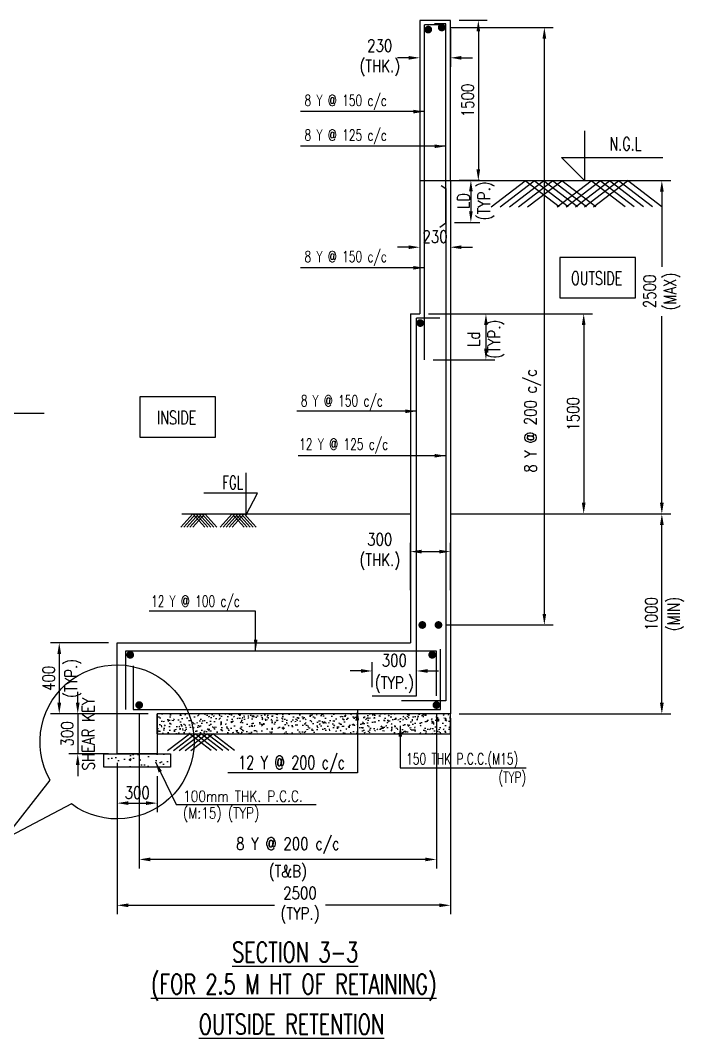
# Model space of a CAD drawing. Extents: x 345615 to 1272425, y -526289 to -156124.
# Drawn here: x 939739 to 954675, y -314134 to -291331 of the extents above; entities that cross this region are included whole.
import ezdxf
from ezdxf.enums import TextEntityAlignment as Align
from ezdxf.lldxf.tags import DXFTag

# ---------------------------------------------------------------- set-up
doc = ezdxf.new("R2010")
doc.units = 0
doc.header["$LTSCALE"] = 500
doc.header["$MEASUREMENT"] = 0
doc.header["$PDMODE"] = 35
doc.header["$PDSIZE"] = -15
doc.layers.get('DEFPOINTS').update_dxf_attribs({"color": 4})
for name, color, linetype in [('Layer1', 7, 'Continuous'), ('LEVEL SECTION', 3, 'Continuous'), ('PCC', 7, 'Continuous'), ('S-BASEMENT SECTION', 4, 'Continuous'), ('S-CLOUD', 7, 'Continuous'), ('S-COLUMN HATCH', 8, 'Continuous'), ('S-DIM-1', 5, 'Continuous'), ('S-DIMANTION', 5, 'Continuous'), ('S-FILLING', 9, 'Continuous'), ('S-LEVEL SECTION', 3, 'Continuous'), ('S-PCC', 9, 'Continuous'), ('S-RETAINING WALL', 6, 'Continuous'), ('S-TEXT', 2, 'Continuous'), ('S-TEXT-1', 4, 'Continuous'), ('S-TITIL', 6, 'Continuous'), ('ST', 6, 'Continuous'), ('TEXT NORMAL', 4, 'Continuous')]:
    doc.layers.add(name, color=color, linetype=linetype)
doc.layers.add('S-CONCRETE', color=4, linetype='Continuous', lineweight=25)
doc.styles.add('ROMANS', font='simplex.shx', dxfattribs={"width": 0.8, "height": 275, "bigfont": 'bigfont.shx'})
tags = doc.linetypes.add('HIDDEN', pattern=[0.375, 0.25, -0.125]).pattern_tags.tags
tags[6:7] = [DXFTag(74, 4), DXFTag(75, 0), DXFTag(340, '0'), DXFTag(46, 1.0), DXFTag(50, 0.0), DXFTag(44, 0.0), DXFTag(45, 0.0)]
tags[4:5] = [DXFTag(74, 4), DXFTag(75, 0), DXFTag(340, '0'), DXFTag(46, 1.0), DXFTag(50, 0.0), DXFTag(44, 0.0), DXFTag(45, 0.0)]
doc.dimstyles.new('3-100', dxfattribs={"dimtxt": 250, "dimasz": 250, "dimexe": 150, "dimexo": 60, "dimgap": 75, "dimtad": 1, "dimdec": 0, "dimlfac": 0.333333, "dimzin": 0, "dimdsep": 46, "dimtxsty": 'ROMANS', "dimcen": -300, "dimclrd": 5, "dimclre": 5, "dimclrt": 4, "dimadec": 0, "dimazin": 0, "dimtfac": 1, "dimtdec": 0, "dimtix": 1, "dimtofl": 0, "dimtmove": 2, "dimatfit": 3, "dimfxl": 0, "dimtolj": 1, "dimtzin": 0, "dimarcsym": 0})
doc.dimstyles.new('dim100', dxfattribs={"dimtxt": 250, "dimasz": 250, "dimexe": 200, "dimexo": 200, "dimgap": 100, "dimtad": 1, "dimdec": 0, "dimzin": 0, "dimdsep": 46, "dimtxsty": 'ROMANS', "dimcen": 0, "dimclrd": 5, "dimclre": 5, "dimclrt": 4, "dimadec": 0, "dimazin": 0, "dimtfac": 1, "dimtdec": 0, "dimtix": 1, "dimtofl": 0, "dimtmove": 2, "dimatfit": 3, "dimfxl": 0, "dimtolj": 1, "dimtzin": 0, "dimlwd": -1, "dimlwe": -1, "dimarcsym": 0})
doc.dimstyles.new('dim33.33', dxfattribs={"dimtxt": 250, "dimasz": 250, "dimexe": 200, "dimexo": 200, "dimgap": 100, "dimtad": 1, "dimdec": 0, "dimlfac": 0.333331, "dimzin": 0, "dimdsep": 46, "dimtxsty": 'ROMANS', "dimcen": 0, "dimclrd": 5, "dimclre": 5, "dimclrt": 4, "dimadec": 0, "dimazin": 0, "dimtfac": 1, "dimtdec": 0, "dimtix": 1, "dimtofl": 0, "dimtmove": 2, "dimatfit": 3, "dimfxl": 0, "dimtolj": 1, "dimtzin": 0, "dimlwd": -1, "dimlwe": -1, "dimarcsym": 0})

# ---------------------------------------------------------------- blocks, each defined once
blk = doc.blocks.new('*D887')
at = {"layer": 'DEFPOINTS', "color": 0}
for p in [(949422, -302438), (954182, -302438), (949422, -306938)]:
    blk.add_point(p, dxfattribs=at)
at = {"layer": 'S-DIM-1', "color": 5}
for p, q in [((949622, -302438), (954382, -302438)), ((954182, -306688), (954182, -302688)), ((949622, -306938), (954382, -306938))]:
    blk.add_line(p, q, dxfattribs=at)
for points in [[(954140, -302688), (954224, -302688), (954182, -302438)], [(954140, -306688), (954224, -306688), (954182, -306938)]]:
    blk.add_solid(points, dxfattribs=at)
at = {"layer": 'S-DIM-1', "color": 4, "char_height": 275, "attachment_point": 5, "rotation": 90, "style": 'ROMANS'}
for s, insert in [('\\A1;1000', (953945, -304688)), ('\\A1;(MIN)', (954492, -304688))]:
    blk.add_mtext(s, dxfattribs=dict(at, insert=insert))
blk = doc.blocks.new('*D888')
at = {"layer": 'DEFPOINTS', "color": 0}
for p in [(948732, -291331), (949422, -291331), (949422, -292176)]:
    blk.add_point(p, dxfattribs=at)
at = {"layer": 'S-DIM-1', "color": 5}
for p, q in [((948732, -291531), (948732, -292376)), ((949422, -291531), (949422, -292376)), ((948482, -292176), (948232, -292176)), ((949672, -292176), (949922, -292176))]:
    blk.add_line(p, q, dxfattribs=at)
for points in [[(948482, -292135), (948482, -292218), (948732, -292176)], [(949672, -292135), (949672, -292218), (949422, -292176)]]:
    blk.add_solid(points, dxfattribs=at)
at = {"layer": 'S-DIM-1', "color": 4, "insert": (947832, -292176), "char_height": 275, "attachment_point": 5, "style": 'ROMANS'}
blk.add_mtext('\\A1;230\\P(THK.)', dxfattribs=at)
blk = doc.blocks.new('*D889')
at = {"layer": 'DEFPOINTS', "color": 0}
for p in [(942416, -306739), (949107, -306739), (942416, -310213)]:
    blk.add_point(p, dxfattribs=at)
at = {"layer": 'S-DIM-1', "color": 5}
for p, q in [((942416, -306939), (942416, -310413)), ((949107, -306939), (949107, -310413)), ((948857, -310213), (942666, -310213))]:
    blk.add_line(p, q, dxfattribs=at)
for points in [[(942666, -310171), (942666, -310254), (942416, -310213)], [(948857, -310171), (948857, -310254), (949107, -310213)]]:
    blk.add_solid(points, dxfattribs=at)
at = {"layer": 'S-DIM-1', "color": 4, "char_height": 275, "attachment_point": 5, "style": 'ROMANS'}
for s, insert in [('\\A1;8 Y @ 200 c/c', (945762, -309903)), ('\\A1;(T&B)', (945762, -310522))]:
    blk.add_mtext(s, dxfattribs=dict(at, insert=insert))
blk = doc.blocks.new('*D890')
at = {"layer": 'DEFPOINTS', "color": 0}
for p in [(949422, -306836), (941922, -307838), (941922, -311245)]:
    blk.add_point(p, dxfattribs=at)
at = {"layer": 'S-DIM-1', "color": 5}
for p, q in [((949422, -307036), (949422, -311445)), ((941922, -308038), (941922, -311445)), ((942172, -311245), (945464, -311245)), ((949172, -311245), (946607, -311245))]:
    blk.add_line(p, q, dxfattribs=at)
for points in [[(942172, -311203), (942172, -311286), (941922, -311245)], [(949172, -311203), (949172, -311286), (949422, -311245)]]:
    blk.add_solid(points, dxfattribs=at)
at = {"layer": 'S-DIM-1', "color": 4, "insert": (946036, -311245), "char_height": 275, "attachment_point": 5, "style": 'ROMANS'}
blk.add_mtext('\\A1;{2500\\Fsimplex.shx|c1;\\P(TYP.)}', dxfattribs=at)
blk = doc.blocks.new('*D891')
at = {"layer": 'DEFPOINTS', "color": 0}
for p in [(949227, -291494, -288), (951537, -291494), (949139, -304937, -288)]:
    blk.add_point(p, dxfattribs=at)
at = {"layer": 'S-DIM-1', "color": 5}
for p, q in [((949427, -291494), (951737, -291494)), ((951537, -304687), (951537, -291744)), ((949339, -304937), (951737, -304937))]:
    blk.add_line(p, q, dxfattribs=at)
for points in [[(951496, -291744), (951579, -291744), (951537, -291494)], [(951496, -304687), (951579, -304687), (951537, -304937)]]:
    blk.add_solid(points, dxfattribs=at)
at = {"layer": 'S-DIM-1', "color": 4, "insert": (951271, -300345), "char_height": 275, "attachment_point": 5, "rotation": 90, "style": 'ROMANS'}
blk.add_mtext('\\A1;8 Y @ 200 c/c', dxfattribs=at)
blk = doc.blocks.new('*D892')
at = {"layer": 'DEFPOINTS', "color": 0}
for p in [(949422, -294938, 216), (954182, -294938), (954182, -302438)]:
    blk.add_point(p, dxfattribs=at)
at = {"layer": 'S-DIM-1', "color": 5}
for p, q in [((949622, -294938), (954382, -294938)), ((954182, -295188), (954182, -296877)), ((954182, -302188), (954182, -297988)), ((954382, -302438), (954382, -302438))]:
    blk.add_line(p, q, dxfattribs=at)
for points in [[(954140, -295188), (954224, -295188), (954182, -294938)], [(954140, -302188), (954224, -302188), (954182, -302438)]]:
    blk.add_solid(points, dxfattribs=at)
at = {"layer": 'S-DIM-1', "color": 4, "insert": (954182, -297432), "char_height": 275, "attachment_point": 5, "rotation": 90, "style": 'ROMANS'}
blk.add_mtext('\\A1;{2500\\P(MAX)}', dxfattribs=at)
blk = doc.blocks.new('*D893')
at = {"layer": 'DEFPOINTS', "color": 0, "ltscale": 0.3}
for p in [(948657, -305972), (947663, -306534), (948657, -306534)]:
    blk.add_point(p, dxfattribs=at)
at = {"layer": 'S-DIMANTION', "color": 5, "ltscale": 0.3}
for p, q in [((947663, -306334), (947663, -305772)), ((948657, -306334), (948657, -305772)), ((947413, -305972), (947163, -305972)), ((948907, -305972), (949157, -305972))]:
    blk.add_line(p, q, dxfattribs=at)
for points in [[(947413, -305931), (947413, -306014), (947663, -305972)], [(948907, -305931), (948907, -306014), (948657, -305972)]]:
    blk.add_solid(points, dxfattribs=at)
at = {"layer": 'S-DIMANTION', "color": 4, "ltscale": 0.3, "char_height": 275, "attachment_point": 5, "style": 'ROMANS'}
for s, insert in [('\\A1;300', (948160, -305735)), ('\\A1;(TYP.)', (948160, -306282))]:
    blk.add_mtext(s, dxfattribs=dict(at, insert=insert))
blk = doc.blocks.new('*D894')
at = {"layer": 'DEFPOINTS', "color": 0}
for p in [(949422, -303287), (948522, -304353), (949422, -304353)]:
    blk.add_point(p, dxfattribs=at)
at = {"layer": 'S-DIM-1', "color": 5}
for p, q in [((948522, -304153), (948522, -303087)), ((949422, -304153), (949422, -303087)), ((948772, -303287), (949172, -303287))]:
    blk.add_line(p, q, dxfattribs=at)
for points in [[(948772, -303245), (948772, -303328), (948522, -303287)], [(949172, -303245), (949172, -303328), (949422, -303287)]]:
    blk.add_solid(points, dxfattribs=at)
at = {"layer": 'S-DIM-1', "color": 4, "insert": (947832, -303287), "char_height": 275, "attachment_point": 5, "style": 'ROMANS'}
blk.add_mtext('\\A1;300\\P(THK.)', dxfattribs=at)
blk = doc.blocks.new('*D895')
at = {"layer": 'DEFPOINTS', "color": 0}
for p in [(948732, -297938), (948837, -298971), (950222, -298971)]:
    blk.add_point(p, dxfattribs=at)
at = {"layer": 'S-RETAINING WALL', "color": 5}
for p, q in [((948932, -297938), (950422, -297938)), ((950222, -298188), (950222, -298721)), ((949037, -298971), (950422, -298971))]:
    blk.add_line(p, q, dxfattribs=at)
for points in [[(950181, -298188), (950264, -298188), (950222, -297938)], [(950181, -298721), (950264, -298721), (950222, -298971)]]:
    blk.add_solid(points, dxfattribs=at)
at = {"layer": 'S-RETAINING WALL', "color": 4, "insert": (950222, -298506), "char_height": 275, "attachment_point": 5, "rotation": 90, "style": 'ROMANS'}
blk.add_mtext('\\A1;{Ld\\P(TYP.)}', dxfattribs=at)
blk = doc.blocks.new('*D896')
at = {"layer": 'DEFPOINTS', "color": 0}
for p in [(948732, -297938), (949422, -302438), (952423, -302438)]:
    blk.add_point(p, dxfattribs=at)
at = {"layer": 'S-DIM-1', "color": 5}
for p, q in [((948932, -297938), (952623, -297938)), ((952423, -298188), (952423, -302188)), ((949622, -302438), (952623, -302438))]:
    blk.add_line(p, q, dxfattribs=at)
for points in [[(952381, -298188), (952464, -298188), (952423, -297938)], [(952381, -302188), (952464, -302188), (952423, -302438)]]:
    blk.add_solid(points, dxfattribs=at)
at = {"layer": 'S-DIM-1', "color": 4, "insert": (952185, -300188), "char_height": 275, "attachment_point": 5, "rotation": 90, "style": 'ROMANS'}
blk.add_mtext('\\A1;1500', dxfattribs=at)
blk = doc.blocks.new('*D897')
at = {"layer": 'DEFPOINTS', "color": 0, "ltscale": 0.3}
for p in [(948732, -296368, 30), (949422, -296368, 30), (949422, -296438)]:
    blk.add_point(p, dxfattribs=at)
at = {"layer": 'S-DIMANTION', "color": 5, "ltscale": 0.3}
for p, q in [((948482, -296438), (948232, -296438)), ((949672, -296438), (949922, -296438)), ((948732, -296568), (948732, -296638)), ((949422, -296568), (949422, -296638))]:
    blk.add_line(p, q, dxfattribs=at)
for points in [[(948482, -296396), (948482, -296479), (948732, -296438)], [(949672, -296396), (949672, -296479), (949422, -296438)]]:
    blk.add_solid(points, dxfattribs=at)
at = {"layer": 'S-DIMANTION', "color": 4, "ltscale": 0.3, "insert": (949077, -296200), "char_height": 275, "attachment_point": 5, "style": 'ROMANS'}
blk.add_mtext('\\A1;230', dxfattribs=at)
blk = doc.blocks.new('*D898')
at = {"layer": 'DEFPOINTS', "color": 0}
for p in [(949422, -291331), (949422, -294938, -216), (950051, -294938)]:
    blk.add_point(p, dxfattribs=at)
at = {"layer": 'S-DIM-1', "color": 5}
for p, q in [((949622, -291331), (950251, -291331)), ((950051, -291581), (950051, -294688)), ((949622, -294938), (950251, -294938))]:
    blk.add_line(p, q, dxfattribs=at)
for points in [[(950009, -291581), (950092, -291581), (950051, -291331)], [(950009, -294688), (950092, -294688), (950051, -294938)]]:
    blk.add_solid(points, dxfattribs=at)
at = {"layer": 'S-DIM-1', "color": 4, "insert": (949813, -293135), "char_height": 275, "attachment_point": 5, "rotation": 90, "style": 'ROMANS'}
blk.add_mtext('\\A1;1500', dxfattribs=at)
blk = doc.blocks.new('*D899')
at = {"layer": 'DEFPOINTS', "color": 0, "ltscale": 0.3}
for p in [(949422, -294931, -216), (949316, -295881), (949883, -295881)]:
    blk.add_point(p, dxfattribs=at)
at = {"layer": 'S-DIMANTION', "color": 5, "ltscale": 0.3}
for p, q in [((949622, -294931), (950083, -294931)), ((949883, -295181), (949883, -295631)), ((949516, -295881), (950083, -295881))]:
    blk.add_line(p, q, dxfattribs=at)
for points in [[(949842, -295181), (949925, -295181), (949883, -294931)], [(949842, -295631), (949925, -295631), (949883, -295881)]]:
    blk.add_solid(points, dxfattribs=at)
at = {"layer": 'S-DIMANTION', "color": 4, "ltscale": 0.3, "insert": (949993, -295393), "char_height": 275, "attachment_point": 5, "rotation": 90, "style": 'ROMANS'}
blk.add_mtext('\\A1;{LD\\P(TYP.)}', dxfattribs=at)
blk = doc.blocks.new('*D900')
at = {"layer": 'DEFPOINTS', "color": 0}
for p in [(941922, -305338, 30), (940617, -306938), (941922, -306938, 30)]:
    blk.add_point(p, dxfattribs=at)
at = {"layer": 'S-DIM-1', "color": 5}
for p, q in [((941722, -305338), (940417, -305338)), ((941722, -306938), (940417, -306938))]:
    blk.add_line(p, q, dxfattribs=at)
at = {"layer": 'S-DIM-1', "color": 5, "lineweight": -3}
blk.add_line((940617, -305588), (940617, -306688), dxfattribs=at)
at = {"layer": 'S-DIM-1', "color": 5}
for points in [[(940575, -305588), (940659, -305588), (940617, -305338)], [(940575, -306688), (940659, -306688), (940617, -306938)]]:
    blk.add_solid(points, dxfattribs=at)
at = {"layer": 'S-DIM-1', "color": 4, "char_height": 275, "attachment_point": 5, "rotation": 90, "style": 'ROMANS'}
for s, insert in [('\\A1;(TYP.)', (940927, -306138)), ('\\A1;400', (940380, -306138))]:
    blk.add_mtext(s, dxfattribs=dict(at, insert=insert))
blk = doc.blocks.new('*D901')
at = {"layer": 'DEFPOINTS', "color": 0}
for p in [(941922, -308138, -4), (942822, -308138, -4), (942822, -308946)]:
    blk.add_point(p, dxfattribs=at)
at = {"layer": 'S-DIM-1', "color": 5}
for p, q in [((941922, -308338), (941922, -309146)), ((942822, -308338), (942822, -309146))]:
    blk.add_line(p, q, dxfattribs=at)
at = {"layer": 'S-DIM-1', "color": 5, "lineweight": -3}
blk.add_line((942172, -308946), (942572, -308946), dxfattribs=at)
at = {"layer": 'S-DIM-1', "color": 5}
for points in [[(942172, -308904), (942172, -308987), (941922, -308946)], [(942572, -308904), (942572, -308987), (942822, -308946)]]:
    blk.add_solid(points, dxfattribs=at)
at = {"layer": 'S-DIM-1', "color": 4, "insert": (942372, -308708), "char_height": 275, "attachment_point": 5, "style": 'ROMANS'}
blk.add_mtext('\\A1;300', dxfattribs=at)
blk = doc.blocks.new('*D902')
at = {"layer": 'DEFPOINTS', "color": 0}
for p in [(942822, -306938, -30), (941033, -307838), (941922, -307838)]:
    blk.add_point(p, dxfattribs=at)
at = {"layer": 'S-DIM-1', "color": 5, "lineweight": -3}
for p, q in [((941033, -306688), (941033, -306438)), ((941033, -306938), (941033, -307838)), ((941033, -308088), (941033, -308338))]:
    blk.add_line(p, q, dxfattribs=at)
at = {"layer": 'S-DIM-1', "color": 5}
for p, q in [((942622, -306938), (940833, -306938)), ((941722, -307838), (940833, -307838))]:
    blk.add_line(p, q, dxfattribs=at)
for points in [[(940992, -306688), (941075, -306688), (941033, -306938)], [(940992, -308088), (941075, -308088), (941033, -307838)]]:
    blk.add_solid(points, dxfattribs=at)
at = {"layer": 'S-DIM-1', "color": 4, "char_height": 275, "attachment_point": 5, "rotation": 90, "style": 'ROMANS'}
for s, insert in [('\\A1;SHEAR KEY', (941271, -307388)), ('\\A1;300', (940796, -307388))]:
    blk.add_mtext(s, dxfattribs=dict(at, insert=insert))

msp = doc.modelspace()

# ---------------------------------------------------------------- hatches: boundary and pattern name
at = {"layer": 'PCC'}
h = msp.add_hatch(dxfattribs=at)
h.set_pattern_fill('AR-CONC', color=8, scale=45, style=0)
h.set_pattern_definition([(50, (-1572972.58, 47483.48), (322.846877, -28.29075), [33.75, -371.25]), (355, (-1572972.58, 47483.5), (-62.54547, 338.38887), [27, -297]), (100.45, (-1572945.58, 47481.23), (260.351892, 310.21735), [28.8, -315.45]), (46.18, (-1572972.58, 47573.5), (480.21142, -74.76734), [50.625, -556.875]), (96.64, (-1572932.53, 47567.2), (420.55872, 438.57128), [43.2, -473.4]), (351.18, (-1572972.6, 47573.5), (420.49406, 438.40955), [40.5, -445.5]), (21, (-1572927.58, 47550.98), (268.652613, -181.26292), [33.75, -371.25]), (326, (-1572927.58, 47551), (109.350677, 326.28422), [27, -297]), (71.45, (-1572905.08, 47535.7), (378.10525, 145.101107), [28.8, -315.45]), (37.5, (-1572972.58, 47483.48), (5.2826494, 149.827154), [0, -293.4, 0, -301.5, 0, -298.35]), (7.5, (-1572972.58, 47483.48), (118.381292, 177.48527), [0, -171.9, 0, -286.65, 0, -113.625]), (327.5, (-1573072.93, 47483.48), (240.220096, -10.149692), [0, -112.5, 0, -351, 0, -465.75]), (317.5, (-1573117.93, 47483.48), (262.433776, 45.047242), [0, -146.25, 0, -233.1, 0, -330.75])])
h.paths.add_polyline_path([(949421.677, -307387.527), (942821.683, -307387.53), (942821.683, -306937.731), (942821.683, -306937.728), (949421.683, -306937.728)])
h.paths.add_polyline_path([(948521.683, -306937.729), (949421.683, -306937.728), (949421.677, -306937.728), (949421.677, -306937.729)])
at = {"layer": 'S-PCC', "linetype": 'ByBlock'}
h = msp.add_hatch(dxfattribs=at)
h.set_pattern_fill('AR-CONC,_O', color=256, scale=66.666667)
h.set_pattern_definition([(50, (-16159385.74, 103489.5), (478.173455, -41.834757), [50, -550]), (355, (-16159385.74, 103489.5), (-92.500889, 501.461422), [40, -440]), (100.4514445, (-16159345.9, 103486), (385.672564, 459.626661), [42.493461, -467.428075]), (46.1842, (-16159385.74, 103622.8), (711.49422, -110.346187), [75, -825]), (96.6356355, (-16159326.45, 103613.6), (623.107964, 649.4124), [63.740228, -701.142507]), (351.184164, (-16159385.74, 103622.8), (623.107963, 649.4124), [60, -660]), (21, (-16159319.08, 103589.5), (397.938035, -268.412594), [50, -550]), (326, (-16159319.1, 103589.5), (162.210221, 483.433363), [40, -440]), (71.4514447, (-16159285.9, 103567.1), (560.148251, 215.020769), [42.49346, -467.428075]), (37.5, (-16159385.74, 103489.49), (8.1065702, 221.9292359), [0, -434.6666667, 0, -446.6666667, 0, -441.6666667]), (7.5, (-16159385.74, 103489.5), (175.3796916, 262.9411413), [0, -254.6666667, 0, -424.6666667, 0, -168.3333333]), (327.5, (-16159534.41, 103489.49), (355.8816241, -15.0365812), [0, -166.6666667, 0, -520, 0, -690]), (317.5, (-16159601.08, 103489.5), (388.7907796, 66.736655), [0, -216.6666667, 0, -345.3333333, 0, -490])])
h.paths.add_polyline_path([(941621.683, -308137.729), (941621.683, -307837.729), (943121.683, -307837.729), (943121.683, -308137.729)])

# ---------------------------------------------------------------- linework, layer by layer
at = {"layer": 'Layer1', "linetype": 'Continuous'}
for p, q in [((943354.949, -302737.492), (943624.51, -302437.729)), ((943422.192, -302737.492), (943691.753, -302437.729)), ((943489.435, -302737.492), (943758.996, -302437.729)), ((943556.678, -302737.492), (943826.239, -302437.729)), ((943623.921, -302737.492), (943893.209, -302438.034)), ((943893.798, -302737.796), (943624.51, -302438.338)), ((943960.767, -302737.492), (943691.48, -302438.034)), ((944028.01, -302737.492), (943758.723, -302438.034)), ((944095.254, -302737.492), (943825.966, -302438.034)), ((944162.497, -302737.492), (943893.209, -302438.034)), ((944239.997, -302737.492), (944509.558, -302437.729)), ((944307.24, -302737.492), (944576.801, -302437.729)), ((944374.483, -302737.492), (944644.044, -302437.729)), ((944441.726, -302737.492), (944711.287, -302437.729)), ((944508.969, -302737.492), (944778.257, -302438.034)), ((944778.846, -302737.796), (944509.558, -302438.338)), ((944845.815, -302737.492), (944576.527, -302438.034)), ((944913.058, -302737.492), (944643.771, -302438.034)), ((944980.301, -302737.492), (944711.014, -302438.034)), ((945047.545, -302737.492), (944778.257, -302438.034))]:
    msp.add_line(p, q, dxfattribs=at)
at = {"layer": 'PCC', "color": 8}
for p, q in [((943377.711, -302437.729), (948521.683, -302437.729)), ((948521.683, -302437.729), (948521.683, -302887.729)), ((942821.683, -307387.532, -30.077), (942821.683, -306937.729, -30.077)), ((949421.683, -307387.526), (949421.683, -306937.729)), ((942821.683, -307387.533, -30.077), (949421.683, -307387.526))]:
    msp.add_line(p, q, dxfattribs=at)
at = {"layer": 'S-BASEMENT SECTION', "linetype": 'ByBlock', "lineweight": -2, "ltscale": 20}
for p, q in [((949421.683, -291337.729), (948731.683, -291337.729)), ((948731.683, -294937.729), (949421.683, -294937.729, -215.979)), ((949421.683, -294937.729), (949421.683, -305337.729)), ((949421.683, -294937.729), (954366.885, -294937.729)), ((948521.683, -297937.729), (948521.683, -305337.729)), ((949421.683, -306937.729), (942821.683, -306937.729)), ((942821.683, -307837.729), (941921.683, -307837.729))]:
    msp.add_line(p, q, dxfattribs=at)
msp.add_lwpolyline([(948731.683, -291337.729), (948731.683, -294937.729)], dxfattribs=at)
for points, elevation in [([(949421.683, -294937.729), (949421.683, -291337.729)], -215.979), ([(942821.683, -306937.729), (942821.683, -307837.729)], -30.077)]:
    msp.add_lwpolyline(points, dxfattribs=dict(at, elevation=elevation))
at = {"layer": 'S-CLOUD', "linetype": 'HIDDEN', "ltscale": 1000, "elevation": 287.972}
msp.add_lwpolyline([(940892.353, -308965.074), (939370.384, -309764.683), (940415.176, -308431.409, -9.580544901), (940892.353, -308965.074)], format="xyb", dxfattribs=at)
at = {"layer": 'S-COLUMN HATCH', "color": 6}
for points in [[(949184.983, -295986.436), (949316.683, -295887.817), (949316.683, -291408.079), (949061.145, -291408.079)], [(949215.541, -295050.165), (949316.312, -295118.1), (949316.312, -306647.366), (948323.064, -306647.365)]]:
    msp.add_lwpolyline(points, dxfattribs=at)
at = {"layer": 'S-CONCRETE', "lineweight": -2, "ltscale": 20}
for p, q in [((941921.683, -307837.729), (941921.683, -305337.729)), ((941921.683, -305337.729), (948521.683, -305337.729)), ((949421.683, -305337.729), (949421.683, -305337.729)), ((949421.683, -305337.729), (949421.683, -306937.729))]:
    msp.add_line(p, q, dxfattribs=at)
at = {"layer": 'S-FILLING', "color": 8, "linetype": 'ByBlock', "lineweight": -2}
for p, q in [((950338.746, -295531.657), (951104.629, -294945.558)), ((950544.43, -295531.657), (951310.314, -294945.558)), ((950750.115, -295531.657), (951515.998, -294945.558)), ((950955.799, -295531.657), (951721.683, -294945.558)), ((951870.513, -295531.657), (951104.629, -294945.558)), ((951161.484, -295531.657), (951927.367, -294945.558)), ((952076.197, -295531.657), (951310.314, -294945.558)), ((952281.882, -295531.657), (951515.998, -294945.558)), ((952487.566, -295531.657), (951721.683, -294945.558)), ((951823.589, -295531.657), (952589.473, -294945.558)), ((952693.251, -295531.657), (951927.367, -294945.558)), ((952029.273, -295531.657), (952795.157, -294945.558)), ((952234.958, -295531.657), (953000.842, -294945.558)), ((952440.642, -295531.657), (953206.526, -294945.558)), ((953355.356, -295531.657), (952589.473, -294945.558)), ((952646.327, -295531.657), (953412.211, -294945.558)), ((953561.041, -295531.657), (952795.157, -294945.558)), ((953766.725, -295531.657), (953000.842, -294945.558)), ((953972.41, -295531.657), (953206.526, -294945.558)), ((954178.094, -295525.62), (953412.211, -294939.522)), ((943055.596, -307762.631), (943545.761, -307387.528)), ((943187.234, -307762.631), (943677.399, -307387.528)), ((943318.872, -307762.631), (943809.037, -307387.528)), ((943450.51, -307762.631), (943940.675, -307387.528)), ((944035.927, -307762.631), (943545.761, -307387.528)), ((943582.148, -307762.631), (944072.314, -307387.528)), ((944167.565, -307762.631), (943677.399, -307387.528)), ((944299.203, -307762.631), (943809.037, -307387.528)), ((944430.841, -307762.631), (943940.675, -307387.528)), ((944562.479, -307762.631), (944072.314, -307387.528))]:
    msp.add_line(p, q, dxfattribs=at)
at = {"layer": 'S-LEVEL SECTION'}
for points in [[(952441.75, -293820.337), (952441.75, -294937.729), (951922.748, -294416.94), (954203.877, -294416.94)], [(944819.834, -301514.138), (944819.834, -302475.422), (945083.335, -301969.549), (943873.112, -301969.549)]]:
    msp.add_lwpolyline(points, dxfattribs=at)
at = {"layer": 'S-PCC'}
msp.add_lwpolyline([(941621.683, -308137.729), (941621.683, -307837.729), (943121.683, -307837.729), (943121.683, -308137.729)], close=True, dxfattribs=at)
at = {"layer": 'S-RETAINING WALL', "color": 4}
for p, q in [((948731.683, -294937.729), (948731.683, -297937.729)), ((948521.683, -297937.729), (948731.683, -297937.729)), ((949421.683, -302437.729), (953066.187, -302437.729))]:
    msp.add_line(p, q, dxfattribs=at)
at = {"layer": 'S-TEXT-1', "ltscale": 0.3, "elevation": -215.979}
for points in [[(953588.998, -296666.903), (951884.014, -296666.903), (951884.014, -297574.472), (953588.998, -297574.472)], [(944135.615, -299802.877), (942430.631, -299802.877), (942430.631, -300710.445), (944135.615, -300710.445)]]:
    msp.add_lwpolyline(points, close=True, dxfattribs=at)
at = {"layer": 'ST', "color": 6}
for p, q in [((949217.787, -291436.794), (948836.683, -291436.794)), ((949186.687, -298036.411), (948656.553, -298036.411))]:
    msp.add_line(p, q, dxfattribs=at)
at = {"layer": 'ST', "const_width": 86.965}
for points in [[(949270.556, -291492.014, 1), (949183.701, -291496.383, 1)], [(948967.355, -291539.248, 1), (948880.5, -291543.617, 1)], [(948787.226, -298142.073, 1), (948700.371, -298146.442, 1)], [(948833.533, -304935.209, 1), (948746.678, -304939.577, 1)], [(949197.284, -304935.209, 1), (949110.429, -304939.577, 1)], [(942170.711, -305607.225, -1), (942257.566, -305611.594, -1)], [(949056.299, -305607.225, 1), (948969.444, -305611.594, 1)], [(942373.026, -306741.515, 1), (942459.88, -306737.146, 1)], [(949150.713, -306741.515, -1), (949063.858, -306737.146, -1)]]:
    msp.add_lwpolyline(points, format="xyb", close=True, dxfattribs=at)
at = {"layer": 'ST', "color": 6}
for points in [[(948836.683, -298970.653), (948836.683, -291436.794)], [(947663.304, -306534.079), (948656.553, -306534.08), (948656.553, -298036.411)], [(942117.608, -306836.115), (942117.608, -306836.115), (942117.608, -305518.103), (949100.174, -305518.095), (949100.174, -306534.08)], [(942282.429, -305859.372), (942282.429, -306836.119), (949198.464, -306836.127), (949198.464, -305478.325)]]:
    msp.add_lwpolyline(points, dxfattribs=at)

# ---------------------------------------------------------------- texts
at = {"layer": 'LEVEL SECTION', "style": 'ROMANS', "width": 0.65}
msp.add_text('FGL', height=300, dxfattribs=at).set_placement((944286.226, -301881.889))
at = {"layer": 'S-TEXT', "color": 2, "ltscale": 11, "style": 'ROMANS', "width": 0.7}
for s, p in [('N.G.L', (953362.502, -294262.604, -287.972)), ('OUTSIDE', (952713.126, -297286.875, -287.972)), ('INSIDE', (943259.743, -300422.848, -287.972))]:
    msp.add_text(s, height=300, dxfattribs=at).set_placement(p, align=Align.CENTER)
at = {"layer": 'S-TEXT-1', "style": 'ROMANS'}
for s, width, p in [('8 Y @ 150 c/c', 0.7, (946139.27, -293135.034, -29.909)), ('8 Y @ 125 c/c', 0.7, (946139.27, -293914.52, -29.909)), ('8 Y @ 150 c/c', 0.7, (946139.27, -296649.289, -29.909)), ('8 Y @ 150 c/c', 0.7, (946051.578, -299892.944, -29.909)), ('12 Y @ 125 c/c', 0.7, (946015.957, -300869.929, -29.909)), ('12 Y @ 100 c/c', 0.7, (942682.406, -304401.812, -30.077)), ('100mm THK. P.C.C.', 0.8, (943406.167, -308791.921, 189.587)), ('(M:15) (TYP)', 0.8, (943400.813, -309168.493, 189.587))]:
    msp.add_text(s, height=250, dxfattribs=dict(at, width=width)).set_placement(p, align=Align.MIDDLE_LEFT)
at = {"layer": 'S-TEXT-1', "style": 'ROMANS', "width": 0.7}
msp.add_text('12 Y @ 200 c/c', height=300, dxfattribs=at).set_placement((945845.749, -308180.46, -215.979), align=Align.CENTER)
at = {"layer": 'S-TITIL', "style": 'ROMANS', "width": 0.7}
msp.add_text('%%USECTION 3-3', height=450, dxfattribs=at).set_placement((945927.018, -312298.174), align=Align.MIDDLE_CENTER)
at = {"layer": 'S-TITIL', "color": 6, "style": 'ROMANS', "width": 0.7}
for s, p in [('%%U(FOR 2.5 M HT OF RETAINING)', (945894.227, -313050.07)), ('%%UOUTSIDE RETENTION', (945843.512, -313922.274))]:
    msp.add_text(s, height=450, dxfattribs=at).set_placement(p, align=Align.MIDDLE)
at = {"layer": 'TEXT NORMAL', "style": 'ROMANS', "width": 0.7}
for s, p in [('150 THK P.C.C.(M15)', (948430.084, -308075.146, 287.972)), ('(TYP)', (950505.084, -308491.599, 287.972))]:
    msp.add_text(s, height=250, dxfattribs=at).set_placement(p)

# ---------------------------------------------------------------- dimensions: what is measured, and where the dimension line sits
at = {"layer": 'S-DIM-1'}
for base, p1, p2, picture, middle in [((949421.683, -292176.438), (948731.683, -291331.405), (949421.683, -291331.405), '*D888', (947832.48, -292176.438)), ((949421.683, -303286.82), (948521.683, -304353.127), (949421.683, -304353.127), '*D894', (947832.48, -303286.82))]:
    dim = msp.add_linear_dim(base=base, p1=p1, p2=p2, angle=180, text='<>\\X(THK.)', dimstyle='dim33.33', dxfattribs=at)
    dim.commit()
    dim.dimension.update_dxf_attribs({"geometry": picture, "text_midpoint": middle, "dimtype": 160})
for base, p1, p2, angle, text, override, picture, middle in [((950050.64, -294937.729), (949421.683, -291331.405), (949421.683, -294937.729, -215.979), 90, '1500', {"dimtxsty": 'ROMANS'}, '*D898', (949813.14, -293134.567)), ((954182.152, -302437.729), (949421.683, -306937.729), (949421.683, -302437.729), 90, '1000\\X(MIN)', {"dimtxsty": 'ROMANS'}, '*D887', (954182.152, -304687.729)), ((940617.124, -306937.729, -30.077), (941921.683, -305337.729), (941921.683, -306937.729), 90, '400\\X(TYP.)', {"dimtxt": 250, "dimasz": 250, "dimtxsty": 'ROMANS', "dimtofl": 1, "dimtmove": 0, "dimlwd": 65533}, '*D900', (940617.124, -306137.729, -30.077)), ((941033.2, -307837.827), (942821.683, -306937.729, -30.077), (941921.683, -307837.827), 90, '<>\\XSHEAR KEY', {"dimtofl": 1, "dimtmove": 0, "dimlwd": 65533}, '*D902', (941033.2, -307387.778)), ((942416.453, -310212.6), (949107.285, -306739.33), (942416.453, -306739.33), 180, '8 Y @ 200 c/c\\X(T&B)', {"dimtxsty": 'ROMANS'}, '*D889', (945761.869, -310212.6))]:
    dim = msp.add_linear_dim(base=base, p1=p1, p2=p2, angle=angle, text=text, dimstyle='dim33.33', override=override, dxfattribs=at)
    dim.commit()
    dim.dimension.update_dxf_attribs({"geometry": picture, "text_midpoint": middle})
for base, p1, p2, angle, text, override, picture, middle in [((951537.187, -291494.199, 287.972), (949138.871, -304937.393), (949227.128, -291494.199), 90, '8 Y @ 200 c/c', {"dimtxsty": 'ROMANS', "dimtmove": 1}, '*D891', (951580.957, -300345.229, 287.972)), ((954182.152, -294937.729, -215.979), (954182.152, -302437.729, -215.979), (949421.683, -294937.729), 90, '{2500\\X(MAX)}', {"dimtxsty": 'ROMANS'}, '*D892', (954182.152, -297432.497, -215.979)), ((941921.683, -311244.818), (949421.677, -306836.127), (941921.683, -307837.729), 180, '{<>\\Fsimplex.shx|c1;\\X(TYP.)}', {"dimtxsty": 'ROMANS'}, '*D890', (946035.586, -311244.818))]:
    dim = msp.add_linear_dim(base=base, p1=p1, p2=p2, angle=angle, text=text, dimstyle='dim33.33', override=override, dxfattribs=at)
    dim.commit()
    dim.dimension.update_dxf_attribs({"geometry": picture, "text_midpoint": middle, "dimtype": 160})
dim = msp.add_linear_dim(base=(952422.687, -302437.729), p1=(948731.683, -297937.729), p2=(949421.683, -302437.729), angle=90, dimstyle='dim33.33', dxfattribs=at)
dim.commit()
dim.dimension.update_dxf_attribs({"geometry": '*D896', "text_midpoint": (952185.187, -300187.729)})
dim = msp.add_linear_dim(base=(942821.683, -308945.513, 3.76), p1=(941921.683, -308137.729), p2=(942821.683, -308137.729), dimstyle='dim33.33', override={"dimtofl": 1, "dimtmove": 0, "dimlwd": 65533}, dxfattribs=at)
dim.commit()
dim.dimension.update_dxf_attribs({"geometry": '*D901', "text_midpoint": (942371.683, -308708.013, 3.76)})
at = {"layer": 'S-DIMANTION', "ltscale": 0.3}
dim = msp.add_linear_dim(base=(949883.476, -295881.493, 211.46), p1=(949421.683, -294931.405, -4.519), p2=(949316.312, -295881.493, 211.46), angle=90, text='{LD\\P(TYP.)}', dimstyle='dim33.33', override={"dimtxsty": 'ROMANS'}, dxfattribs=at)
dim.commit()
dim.dimension.update_dxf_attribs({"geometry": '*D899', "text_midpoint": (949993.32, -295392.999, 211.46), "dimtype": 160})
dim = msp.add_linear_dim(base=(949421.683, -296437.729), p1=(948731.683, -296368.262, 29.985), p2=(949421.683, -296368.262, 29.97), dimstyle='dim33.33', dxfattribs=at)
dim.commit()
dim.dimension.update_dxf_attribs({"geometry": '*D897', "text_midpoint": (949076.683, -296200.229)})
dim = msp.add_linear_dim(base=(948656.553, -305972.427), p1=(947663.304, -306534.079), p2=(948656.553, -306534.08), text='300\\X(TYP.)', dimstyle='dim33.33', dxfattribs=at)
dim.commit()
dim.dimension.update_dxf_attribs({"geometry": '*D893', "text_midpoint": (948159.929, -305972.427)})
at = {"layer": 'S-RETAINING WALL', "color": 4}
dim = msp.add_linear_dim(base=(950222.187, -298970.653), p1=(948731.683, -297937.729), p2=(948836.683, -298970.653), angle=90, text='{Ld\\X(TYP.)}', dimstyle='dim100', override={"dimtxsty": 'ROMANS'}, dxfattribs=at)
dim.commit()
dim.dimension.update_dxf_attribs({"geometry": '*D895', "text_midpoint": (950222.187, -298506.204), "dimtype": 160})

# ---------------------------------------------------------------- leaders
at = {"color": 0}
msp.add_leader([(934564.277, -300178.705, -268.994), (940277.13, -300171.451, -268.994)], dimstyle='dim33.33', override={"dimgap": 100, "dimtad": 0}, dxfattribs=at)
msp.add_leader([(945038.078, -305518.101, -30.077), (945038.078, -304626.812, -30.077), (942637.331, -304626.812, -30.077)], dimstyle='dim100', override={"dimtad": 0, "dimarcsym": 1})
at = {"layer": 'S-DIM-1'}
for points, dimstyle in [([(948836.683, -293386.743, -29.909), (946050.699, -293386.744, -29.909)], 'dim100'), ([(949316.683, -294166.229, -29.909), (946050.699, -294166.23, -29.909)], 'dim100'), ([(948836.683, -296900.999, -29.909), (946050.699, -296900.999, -29.909)], 'dim100'), ([(948657.49, -300128.653, -29.909), (945963.007, -300128.654, -29.909)], 'dim100'), ([(949316.312, -301129.555, -29.909), (945998.885, -301129.555, -29.909)], 'dim100'), ([(947327.156, -306836.121), (947327.156, -308262.368), (944410.219, -308262.368)], 'dim33.33'), ([(942780.562, -308015.081), (943250.495, -308980.207), (946399.42, -308980.207)], 'dim100')]:
    msp.add_leader(points, dimstyle=dimstyle, dxfattribs=at)
at = {"layer": 'S-DIMANTION', "linetype": 'ByBlock', "lineweight": -2, "ltscale": 20}
msp.add_leader([(948294.562, -307204.146, 10.398), (948294.562, -308150.146, 10.398), (951127.562, -308150.146, 10.398)], dimstyle='3-100', dxfattribs=at)

doc.saveas('drawing.dxf')
